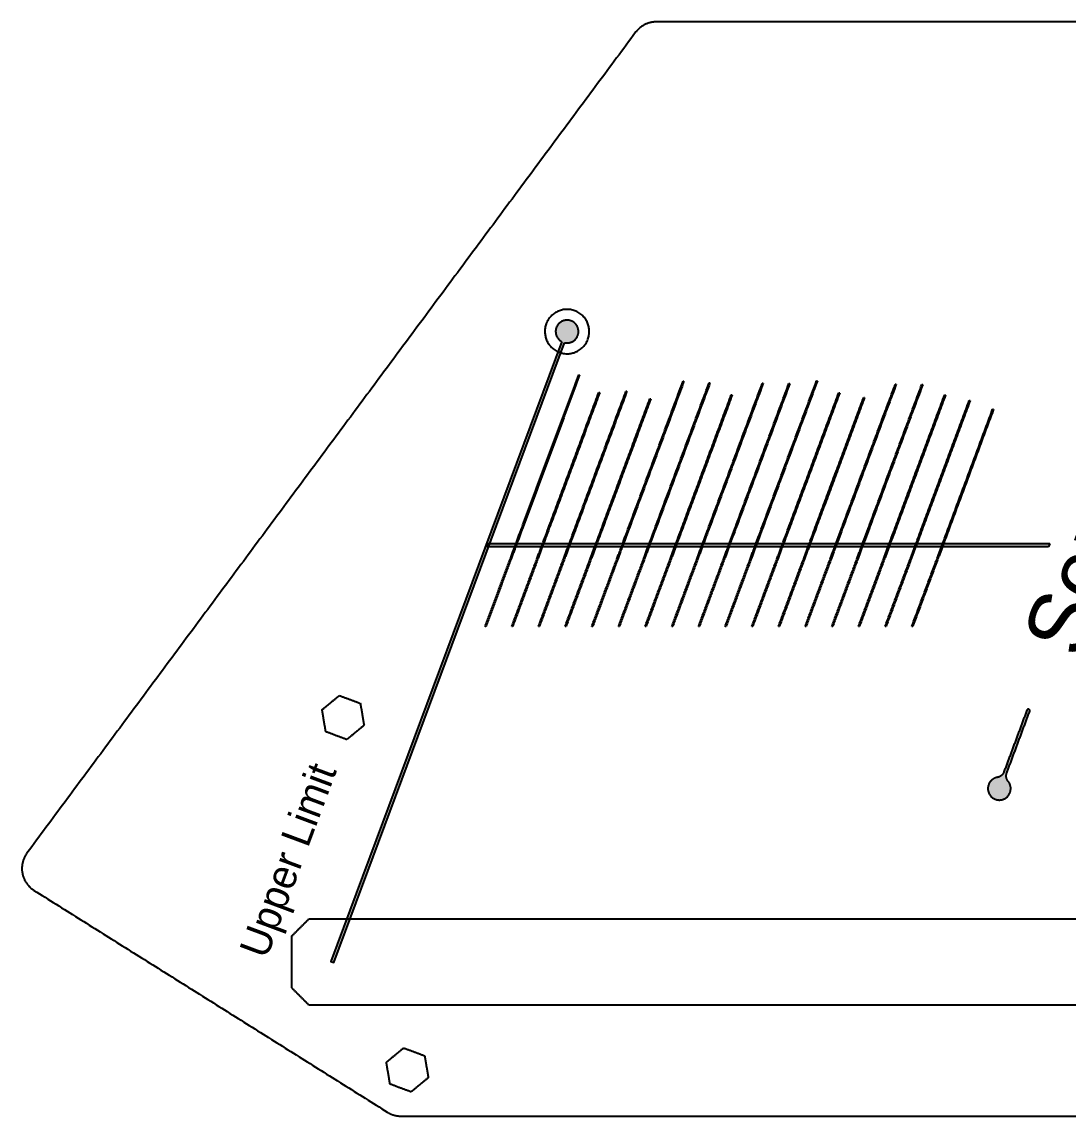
# Model space of a CAD drawing. Header units: inches. Extents: x -37.5 to 58.1, y -26.7 to 54.4.
# Drawn here: x -37.47 to -32.68, y 28.41 to 33.42 of the extents above; entities that cross this region are included whole.
import ezdxf

# ---------------------------------------------------------------- set-up
doc = ezdxf.new("R2010")
doc.units = ezdxf.units.IN
doc.header["$MEASUREMENT"] = 0
for name, color, linetype, true_color in [('cut clear acryl', 1, 'Continuous', 0xfb0007), ('cut white', 1, 'Continuous', 0xfb0007), ('etch clear acryl', 18, 'Continuous', 0x000000)]:
    doc.layers.add(name, color=color, linetype=linetype, true_color=true_color)

msp = doc.modelspace()

# ---------------------------------------------------------------- hatches: boundary and pattern name
at = {"layer": 'etch clear acryl'}
for points in [[(-34.9975, 31.9527), (-36.0531, 29.1159), (-36.0401, 29.1111), (-34.9846, 31.9479), (-34.9835, 31.9477), (-34.9824, 31.9475), (-34.9812, 31.9473), (-34.9801, 31.9471), (-34.979, 31.947), (-34.9778, 31.9469), (-34.9766, 31.9468), (-34.9754, 31.9467), (-34.9743, 31.9466), (-34.9731, 31.9466), (-34.9719, 31.9466), (-34.9706, 31.9467), (-34.9694, 31.9468), (-34.9682, 31.9468), (-34.967, 31.947), (-34.9658, 31.9471), (-34.9645, 31.9473), (-34.9633, 31.9475), (-34.9621, 31.9478), (-34.9608, 31.9481), (-34.9596, 31.9484), (-34.9584, 31.9487), (-34.9572, 31.9491), (-34.956, 31.9495), (-34.9548, 31.9499), (-34.9536, 31.9504), (-34.9524, 31.9509), (-34.9512, 31.9514), (-34.95, 31.9519), (-34.9489, 31.9525), (-34.9478, 31.9531), (-34.9466, 31.9538), (-34.9455, 31.9544), (-34.9444, 31.9551), (-34.9434, 31.9558), (-34.9423, 31.9566), (-34.9413, 31.9573), (-34.9403, 31.9581), (-34.9393, 31.9589), (-34.9383, 31.9598), (-34.9374, 31.9606), (-34.9365, 31.9615), (-34.9356, 31.9624), (-34.9347, 31.9633), (-34.9338, 31.9643), (-34.933, 31.9652), (-34.9322, 31.9662), (-34.9315, 31.9672), (-34.9307, 31.9682), (-34.93, 31.9692), (-34.9293, 31.9702), (-34.9287, 31.9712), (-34.928, 31.9722), (-34.9274, 31.9733), (-34.9269, 31.9743), (-34.9263, 31.9754), (-34.9258, 31.9764), (-34.9253, 31.9775), (-34.9248, 31.9786), (-34.9244, 31.9796), (-34.924, 31.9807), (-34.9236, 31.9818), (-34.9233, 31.9829), (-34.9229, 31.9839), (-34.9226, 31.985), (-34.9223, 31.9861), (-34.9221, 31.9872), (-34.9218, 31.9883), (-34.9216, 31.9895), (-34.9214, 31.9906), (-34.9212, 31.9918), (-34.9211, 31.9929), (-34.921, 31.9941), (-34.9209, 31.9953), (-34.9208, 31.9965), (-34.9208, 31.9977), (-34.9207, 31.999), (-34.9208, 32.0002), (-34.9208, 32.0014), (-34.9209, 32.0026), (-34.921, 32.0039), (-34.9211, 32.0051), (-34.9213, 32.0064), (-34.9215, 32.0076), (-34.9217, 32.0089), (-34.922, 32.0101), (-34.9222, 32.0113), (-34.9226, 32.0126), (-34.9229, 32.0138), (-34.9233, 32.015), (-34.9237, 32.0162), (-34.9242, 32.0174), (-34.9246, 32.0186), (-34.9251, 32.0198), (-34.9257, 32.021), (-34.9262, 32.0222), (-34.9268, 32.0233), (-34.9274, 32.0244), (-34.9281, 32.0256), (-34.9287, 32.0267), (-34.9294, 32.0277), (-34.9302, 32.0288), (-34.9309, 32.0298), (-34.9317, 32.0309), (-34.9325, 32.0319), (-34.9333, 32.0328), (-34.9341, 32.0338), (-34.935, 32.0347), (-34.9359, 32.0356), (-34.9368, 32.0365), (-34.9377, 32.0374), (-34.9386, 32.0382), (-34.9395, 32.039), (-34.9405, 32.0398), (-34.9415, 32.0405), (-34.9424, 32.0412), (-34.9434, 32.0419), (-34.9444, 32.0426), (-34.9454, 32.0433), (-34.9465, 32.0439), (-34.9475, 32.0445), (-34.9485, 32.045), (-34.9495, 32.0456), (-34.9506, 32.0461), (-34.9516, 32.0465), (-34.9527, 32.047), (-34.9537, 32.0474), (-34.9548, 32.0478), (-34.9558, 32.0482), (-34.9569, 32.0486), (-34.958, 32.0489), (-34.9591, 32.0492), (-34.9602, 32.0495), (-34.9613, 32.0498), (-34.9625, 32.05), (-34.9636, 32.0503), (-34.9648, 32.0505), (-34.966, 32.0506), (-34.9672, 32.0508), (-34.9684, 32.0509), (-34.9696, 32.051), (-34.9708, 32.0511), (-34.9721, 32.0511), (-34.9733, 32.0511), (-34.9745, 32.0511), (-34.9758, 32.051), (-34.977, 32.0509), (-34.9783, 32.0508), (-34.9795, 32.0507), (-34.9808, 32.0505), (-34.9821, 32.0503), (-34.9833, 32.0501), (-34.9846, 32.0498), (-34.9858, 32.0495), (-34.987, 32.0492), (-34.9883, 32.0488), (-34.9895, 32.0484), (-34.9907, 32.048), (-34.9919, 32.0475), (-34.9931, 32.0471), (-34.9943, 32.0465), (-34.9955, 32.046), (-34.9966, 32.0454), (-34.9978, 32.0448), (-34.9989, 32.0442), (-35, 32.0436), (-35.0011, 32.0429), (-35.0022, 32.0422), (-35.0032, 32.0415), (-35.0042, 32.0407), (-35.0052, 32.0399), (-35.0062, 32.0391), (-35.0072, 32.0383), (-35.0081, 32.0375), (-35.009, 32.0367), (-35.0099, 32.0358), (-35.0108, 32.0349), (-35.0116, 32.034), (-35.0124, 32.0331), (-35.0132, 32.0321), (-35.014, 32.0312), (-35.0147, 32.0302), (-35.0154, 32.0293), (-35.0161, 32.0283), (-35.0168, 32.0273), (-35.0174, 32.0263), (-35.018, 32.0253), (-35.0186, 32.0243), (-35.0191, 32.0233), (-35.0197, 32.0223), (-35.0201, 32.0213), (-35.0206, 32.0203), (-35.0211, 32.0193), (-35.0215, 32.0182), (-35.0219, 32.0172), (-35.0223, 32.0161), (-35.0227, 32.015), (-35.023, 32.0139), (-35.0233, 32.0127), (-35.0236, 32.0116), (-35.0239, 32.0104), (-35.0242, 32.0093), (-35.0244, 32.0081), (-35.0246, 32.0069), (-35.0248, 32.0057), (-35.0249, 32.0045), (-35.025, 32.0032), (-35.0251, 32.002), (-35.0252, 32.0008), (-35.0252, 31.9995), (-35.0252, 31.9983), (-35.0252, 31.997), (-35.0251, 31.9957), (-35.025, 31.9945), (-35.0249, 31.9932), (-35.0247, 31.9919), (-35.0246, 31.9907), (-35.0243, 31.9894), (-35.0241, 31.9882), (-35.0238, 31.9869), (-35.0235, 31.9857), (-35.0232, 31.9844), (-35.0228, 31.9832), (-35.0224, 31.982), (-35.022, 31.9807), (-35.0215, 31.9795), (-35.021, 31.9783), (-35.0205, 31.9772), (-35.0199, 31.976), (-35.0194, 31.9749), (-35.0188, 31.9737), (-35.0181, 31.9726), (-35.0175, 31.9715), (-35.0168, 31.9704), (-35.0161, 31.9694), (-35.0154, 31.9684), (-35.0146, 31.9673), (-35.0139, 31.9663), (-35.0131, 31.9654), (-35.0123, 31.9644), (-35.0114, 31.9635), (-35.0106, 31.9626), (-35.0097, 31.9617), (-35.0088, 31.9609), (-35.008, 31.9601), (-35.0071, 31.9593), (-35.0061, 31.9585), (-35.0052, 31.9578), (-35.0043, 31.957), (-35.0033, 31.9564), (-35.0024, 31.9557), (-35.0014, 31.955), (-35.0004, 31.9544), (-34.9995, 31.9538), (-34.9985, 31.9533)], [(-35.3438, 30.6492), (-35.3478, 30.6492), (-35.2336, 30.9559), (-34.9195, 31.8001), (-34.9156, 31.8001), (-35.2297, 30.9559)], [(-34.8558, 30.6492), (-34.8598, 30.6492), (-34.7456, 30.9559), (-34.4423, 31.7711), (-34.4383, 31.7711), (-34.7417, 30.9559)], [(-34.7338, 30.6492), (-34.7377, 30.6492), (-34.6236, 30.9559), (-34.3231, 31.7635), (-34.3192, 31.7635), (-34.6197, 30.9559)], [(-34.4898, 30.6492), (-34.4937, 30.6492), (-34.3796, 30.9559), (-34.0797, 31.7619), (-34.0758, 31.7619), (-34.3757, 30.9559)], [(-34.3678, 30.6492), (-34.3717, 30.6492), (-34.2576, 30.9559), (-33.958, 31.7611), (-33.954, 31.7611), (-34.2537, 30.9559)], [(-34.2458, 30.6492), (-34.2497, 30.6492), (-34.1356, 30.9559), (-33.8312, 31.7739), (-33.8273, 31.7739), (-34.1316, 30.9559)], [(-33.8798, 30.6492), (-33.8837, 30.6492), (-33.7696, 30.9559), (-33.4712, 31.7579), (-33.4672, 31.7579), (-33.7656, 30.9559)], [(-33.7578, 30.6492), (-33.7617, 30.6492), (-33.6476, 30.9559), (-33.3495, 31.7571), (-33.3455, 31.7571), (-33.6436, 30.9559)], [(-35.2218, 30.6492), (-35.2258, 30.6492), (-35.1116, 30.9559), (-34.8276, 31.7193), (-34.8237, 31.7193), (-35.1077, 30.9559)], [(-35.0998, 30.6492), (-35.1038, 30.6492), (-34.9896, 30.9559), (-34.7034, 31.7253), (-34.6994, 31.7253), (-34.9857, 30.9559)], [(-34.6118, 30.6492), (-34.6157, 30.6492), (-34.5016, 30.9559), (-34.2216, 31.7085), (-34.2176, 31.7085), (-34.4977, 30.9559)], [(-34.1238, 30.6492), (-34.1277, 30.6492), (-34.0136, 30.9559), (-33.7297, 31.7188), (-33.7258, 31.7188), (-34.0096, 30.9559)], [(-33.6358, 30.6492), (-33.6397, 30.6492), (-33.5256, 30.9559), (-33.2454, 31.7088), (-33.2415, 31.7088), (-33.5216, 30.9559)], [(-34.9778, 30.6492), (-34.9818, 30.6492), (-34.8676, 30.9559), (-34.5943, 31.6906), (-34.5903, 31.6906), (-34.8637, 30.9559)], [(-34.0018, 30.6492), (-34.0057, 30.6492), (-33.8916, 30.9559), (-33.6156, 31.6977), (-33.6116, 31.6977), (-33.8876, 30.9559)], [(-33.5137, 30.6492), (-33.5177, 30.6492), (-33.4035, 30.9559), (-33.1329, 31.6832), (-33.129, 31.6832), (-33.3996, 30.9559)], [(-33.3917, 30.6492), (-33.3957, 30.6492), (-33.2815, 30.9559), (-33.0259, 31.643), (-33.022, 31.643), (-33.2776, 30.9559)], [(-32.7697, 31.0141), (-35.3394, 31.0141), (-35.3337, 31.0295), (-32.7639, 31.0295)], [(-32.8693, 30.2657), (-32.9743, 29.9836), (-32.9748, 29.9824), (-32.9752, 29.9813), (-32.9758, 29.9802), (-32.9763, 29.979), (-32.9769, 29.9779), (-32.9776, 29.9768), (-32.9783, 29.9758), (-32.979, 29.9747), (-32.9797, 29.9736), (-32.9805, 29.9726), (-32.9814, 29.9716), (-32.9822, 29.9706), (-32.9831, 29.9697), (-32.9841, 29.9688), (-32.985, 29.9679), (-32.986, 29.967), (-32.9871, 29.9662), (-32.9881, 29.9654), (-32.9892, 29.9647), (-32.9903, 29.964), (-32.9914, 29.9633), (-32.9925, 29.9627), (-32.9937, 29.9621), (-32.9948, 29.9615), (-32.996, 29.961), (-32.9972, 29.9605), (-32.9984, 29.9601), (-32.9996, 29.9597), (-33.0008, 29.9593), (-33.002, 29.959), (-33.0032, 29.9588), (-33.0044, 29.9585), (-33.0062, 29.9582), (-33.0071, 29.958), (-33.008, 29.9578), (-33.0089, 29.9575), (-33.0098, 29.9573), (-33.0107, 29.957), (-33.0115, 29.9568), (-33.0124, 29.9565), (-33.0133, 29.9562), (-33.0142, 29.9558), (-33.015, 29.9555), (-33.0159, 29.9551), (-33.0168, 29.9547), (-33.0176, 29.9544), (-33.0185, 29.954), (-33.0193, 29.9535), (-33.0201, 29.9531), (-33.0209, 29.9526), (-33.0218, 29.9522), (-33.0226, 29.9517), (-33.0234, 29.9512), (-33.0241, 29.9507), (-33.0249, 29.9502), (-33.0257, 29.9496), (-33.0264, 29.9491), (-33.0272, 29.9485), (-33.0279, 29.948), (-33.0287, 29.9474), (-33.0294, 29.9468), (-33.0301, 29.9462), (-33.0308, 29.9455), (-33.0314, 29.9449), (-33.0321, 29.9443), (-33.0327, 29.9436), (-33.0334, 29.9429), (-33.034, 29.9423), (-33.0346, 29.9416), (-33.0358, 29.9402), (-33.0369, 29.9388), (-33.038, 29.9373), (-33.039, 29.9359), (-33.0399, 29.9344), (-33.0408, 29.9329), (-33.0417, 29.9313), (-33.0425, 29.9298), (-33.0432, 29.9282), (-33.0438, 29.9267), (-33.0444, 29.9251), (-33.045, 29.9236), (-33.0455, 29.922), (-33.0458, 29.9209), (-33.0461, 29.9198), (-33.0463, 29.9187), (-33.0466, 29.9176), (-33.0468, 29.9165), (-33.047, 29.9153), (-33.0472, 29.9142), (-33.0473, 29.913), (-33.0474, 29.9118), (-33.0475, 29.9106), (-33.0476, 29.9094), (-33.0476, 29.9082), (-33.0476, 29.907), (-33.0476, 29.9058), (-33.0476, 29.9045), (-33.0475, 29.9033), (-33.0474, 29.9021), (-33.0473, 29.9008), (-33.0471, 29.8996), (-33.0469, 29.8983), (-33.0467, 29.8971), (-33.0464, 29.8958), (-33.0461, 29.8946), (-33.0458, 29.8934), (-33.0455, 29.8921), (-33.0451, 29.8909), (-33.0447, 29.8897), (-33.0442, 29.8885), (-33.0438, 29.8873), (-33.0433, 29.8861), (-33.0427, 29.8849), (-33.0422, 29.8838), (-33.0416, 29.8826), (-33.041, 29.8815), (-33.0403, 29.8804), (-33.0396, 29.8793), (-33.0389, 29.8782), (-33.0382, 29.8771), (-33.0375, 29.8761), (-33.0367, 29.8751), (-33.0359, 29.8741), (-33.0351, 29.8731), (-33.0343, 29.8722), (-33.0334, 29.8712), (-33.0325, 29.8703), (-33.0316, 29.8694), (-33.0307, 29.8686), (-33.0298, 29.8678), (-33.0289, 29.8669), (-33.0279, 29.8662), (-33.0269, 29.8654), (-33.026, 29.8647), (-33.025, 29.864), (-33.024, 29.8633), (-33.0229, 29.8627), (-33.0219, 29.8621), (-33.0209, 29.8615), (-33.0199, 29.8609), (-33.0188, 29.8604), (-33.0178, 29.8599), (-33.0168, 29.8594), (-33.0157, 29.8589), (-33.0147, 29.8585), (-33.0136, 29.8581), (-33.0126, 29.8577), (-33.0115, 29.8574), (-33.0104, 29.857), (-33.0093, 29.8567), (-33.0082, 29.8564), (-33.0071, 29.8562), (-33.0059, 29.8559), (-33.0048, 29.8557), (-33.0036, 29.8555), (-33.0024, 29.8553), (-33.0012, 29.8552), (-33, 29.855), (-32.9988, 29.8549), (-32.9976, 29.8549), (-32.9963, 29.8548), (-32.9951, 29.8548), (-32.9938, 29.8549), (-32.9926, 29.8549), (-32.9913, 29.855), (-32.9901, 29.8551), (-32.9888, 29.8553), (-32.9876, 29.8554), (-32.9863, 29.8556), (-32.9851, 29.8559), (-32.9838, 29.8561), (-32.9826, 29.8564), (-32.9813, 29.8568), (-32.9801, 29.8571), (-32.9789, 29.8575), (-32.9777, 29.8579), (-32.9765, 29.8584), (-32.9753, 29.8589), (-32.9741, 29.8594), (-32.9729, 29.8599), (-32.9718, 29.8605), (-32.9706, 29.8611), (-32.9695, 29.8617), (-32.9684, 29.8624), (-32.9673, 29.8631), (-32.9662, 29.8638), (-32.9652, 29.8645), (-32.9641, 29.8652), (-32.9631, 29.866), (-32.9622, 29.8668), (-32.9612, 29.8676), (-32.9603, 29.8684), (-32.9593, 29.8693), (-32.9585, 29.8702), (-32.9576, 29.871), (-32.9568, 29.8719), (-32.9559, 29.8729), (-32.9551, 29.8738), (-32.9544, 29.8747), (-32.9537, 29.8757), (-32.9529, 29.8767), (-32.9523, 29.8776), (-32.9516, 29.8786), (-32.951, 29.8796), (-32.9504, 29.8806), (-32.9498, 29.8816), (-32.9493, 29.8826), (-32.9487, 29.8836), (-32.9482, 29.8846), (-32.9478, 29.8857), (-32.9471, 29.8872), (-32.9465, 29.8887), (-32.946, 29.8903), (-32.9454, 29.8919), (-32.945, 29.8935), (-32.9445, 29.8952), (-32.9442, 29.8969), (-32.9439, 29.8986), (-32.9436, 29.9004), (-32.9434, 29.9021), (-32.9433, 29.9039), (-32.9432, 29.9057), (-32.9432, 29.9076), (-32.9432, 29.9085), (-32.9432, 29.9094), (-32.9433, 29.9103), (-32.9433, 29.9112), (-32.9434, 29.9122), (-32.9435, 29.9131), (-32.9436, 29.914), (-32.9438, 29.9149), (-32.9439, 29.9158), (-32.9441, 29.9168), (-32.9443, 29.9177), (-32.9445, 29.9186), (-32.9447, 29.9195), (-32.9449, 29.9204), (-32.9452, 29.9213), (-32.9454, 29.9222), (-32.9457, 29.9231), (-32.946, 29.924), (-32.9463, 29.9249), (-32.9466, 29.9258), (-32.947, 29.9266), (-32.9473, 29.9275), (-32.9477, 29.9283), (-32.9481, 29.9292), (-32.9485, 29.93), (-32.9489, 29.9309), (-32.9493, 29.9317), (-32.9498, 29.9325), (-32.9503, 29.9333), (-32.9507, 29.9341), (-32.9512, 29.9349), (-32.9517, 29.9357), (-32.9522, 29.9365), (-32.9527, 29.9372), (-32.9533, 29.938), (-32.9538, 29.9387), (-32.955, 29.9401), (-32.9557, 29.9411), (-32.9565, 29.9421), (-32.9572, 29.9431), (-32.9579, 29.9442), (-32.9585, 29.9452), (-32.9591, 29.9464), (-32.9597, 29.9475), (-32.9603, 29.9486), (-32.9608, 29.9498), (-32.9613, 29.951), (-32.9617, 29.9523), (-32.9621, 29.9535), (-32.9625, 29.9548), (-32.9628, 29.956), (-32.9631, 29.9573), (-32.9633, 29.9586), (-32.9635, 29.9599), (-32.9637, 29.9612), (-32.9638, 29.9625), (-32.9638, 29.9638), (-32.9638, 29.9651), (-32.9638, 29.9664), (-32.9637, 29.9677), (-32.9636, 29.969), (-32.9635, 29.9703), (-32.9633, 29.9715), (-32.9631, 29.9728), (-32.9628, 29.974), (-32.9625, 29.9752), (-32.9622, 29.9764), (-32.9618, 29.9776), (-32.9614, 29.9788), (-32.8564, 30.2609), (-32.8563, 30.2611), (-32.8563, 30.2612), (-32.8562, 30.2614), (-32.8562, 30.2615), (-32.8562, 30.2617), (-32.8561, 30.2618), (-32.8561, 30.262), (-32.8561, 30.2621), (-32.856, 30.2623), (-32.856, 30.2625), (-32.856, 30.2626), (-32.856, 30.2628), (-32.856, 30.263), (-32.856, 30.2631), (-32.8559, 30.2633), (-32.8559, 30.2635), (-32.856, 30.2636), (-32.856, 30.2638), (-32.856, 30.264), (-32.856, 30.2642), (-32.856, 30.2643), (-32.856, 30.2645), (-32.8561, 30.2647), (-32.8561, 30.2648), (-32.8562, 30.265), (-32.8562, 30.2652), (-32.8563, 30.2654), (-32.8563, 30.2655), (-32.8564, 30.2657), (-32.8564, 30.2659), (-32.8565, 30.266), (-32.8566, 30.2662), (-32.8567, 30.2664), (-32.8567, 30.2665), (-32.8568, 30.2667), (-32.8569, 30.2668), (-32.857, 30.267), (-32.8571, 30.2671), (-32.8572, 30.2673), (-32.8573, 30.2674), (-32.8574, 30.2676), (-32.8575, 30.2677), (-32.8576, 30.2678), (-32.8577, 30.268), (-32.8579, 30.2681), (-32.858, 30.2682), (-32.8581, 30.2683), (-32.8582, 30.2685), (-32.8584, 30.2686), (-32.8585, 30.2687), (-32.8586, 30.2688), (-32.8588, 30.2689), (-32.8589, 30.269), (-32.859, 30.2691), (-32.8592, 30.2692), (-32.8593, 30.2692), (-32.8594, 30.2693), (-32.8596, 30.2694), (-32.8597, 30.2695), (-32.8599, 30.2695), (-32.86, 30.2696), (-32.8602, 30.2697), (-32.8603, 30.2697), (-32.8604, 30.2698), (-32.8606, 30.2698), (-32.8607, 30.2699), (-32.8609, 30.2699), (-32.861, 30.27), (-32.8612, 30.27), (-32.8613, 30.2701), (-32.8615, 30.2701), (-32.8617, 30.2701), (-32.8618, 30.2701), (-32.862, 30.2702), (-32.8622, 30.2702), (-32.8623, 30.2702), (-32.8625, 30.2702), (-32.8627, 30.2702), (-32.8628, 30.2702), (-32.863, 30.2702), (-32.8632, 30.2702), (-32.8633, 30.2702), (-32.8635, 30.2702), (-32.8637, 30.2702), (-32.8639, 30.2702), (-32.864, 30.2701), (-32.8642, 30.2701), (-32.8644, 30.2701), (-32.8646, 30.27), (-32.8647, 30.27), (-32.8649, 30.2699), (-32.8651, 30.2699), (-32.8652, 30.2698), (-32.8654, 30.2697), (-32.8656, 30.2697), (-32.8657, 30.2696), (-32.8659, 30.2695), (-32.866, 30.2694), (-32.8662, 30.2694), (-32.8664, 30.2693), (-32.8665, 30.2692), (-32.8667, 30.2691), (-32.8668, 30.269), (-32.867, 30.2689), (-32.8671, 30.2688), (-32.8672, 30.2687), (-32.8674, 30.2685), (-32.8675, 30.2684), (-32.8676, 30.2683), (-32.8677, 30.2682), (-32.8679, 30.2681), (-32.868, 30.2679), (-32.8681, 30.2678), (-32.8682, 30.2677), (-32.8683, 30.2676), (-32.8684, 30.2674), (-32.8685, 30.2673), (-32.8686, 30.2671), (-32.8687, 30.267), (-32.8688, 30.2669), (-32.8689, 30.2667), (-32.8689, 30.2666), (-32.869, 30.2664), (-32.8691, 30.2663), (-32.8691, 30.2662), (-32.8692, 30.266), (-32.8693, 30.2659)]]:
    msp.add_hatch(color=256, dxfattribs=at).paths.add_polyline_path(points, flags=0)

# ---------------------------------------------------------------- linework, layer by layer
at = {"layer": 'cut clear acryl'}
for points, weights in [([(-34.5642, 33.4161), (-34.6237, 33.4161), (-34.6591, 33.3683)], [1, 0.893172862847, 1]), ([(-35.7952, 28.4262), (-35.7664, 28.4081), (-35.7324, 28.4081)], [1, 0.960949284358, 1])]:
    msp.add_rational_spline(points, weights, degree=2, dxfattribs=at)
for points in [[(-21.0804, 33.4161), (-27.8223, 33.4161), (-34.5642, 33.4161)], [(-34.6591, 33.3683), (-36.0514, 31.49), (-37.4438, 29.6118)], [(-37.4117, 29.4414), (-36.6034, 28.9338), (-35.7952, 28.4262)], [(-35.7324, 28.4081), (-32.8467, 28.4081), (-29.961, 28.4081)]]:
    msp.add_open_spline(points, degree=2, dxfattribs=at)
msp.add_rational_spline([(-37.4438, 29.6118), (-37.4745, 29.5703), (-37.465, 29.5196), (-37.4554, 29.4689), (-37.4117, 29.4414)], [1, 0.916328195552, 1, 0.916328195552, 1], degree=2, knots=[4382.1521, 4382.1521, 4382.1521, 4384.624003, 4384.624003, 4387.095907, 4387.095907, 4387.095907], dxfattribs=at)
at = {"layer": 'cut white'}
for points in [[(-36.0936, 30.2679), (-36.0542, 30.3005), (-36.0148, 30.3331)], [(-36.0148, 30.3331), (-35.9669, 30.3153), (-35.9189, 30.2975)], [(-36.0766, 30.1671), (-36.0851, 30.2175), (-36.0936, 30.2679)], [(-35.9189, 30.2975), (-35.9104, 30.247), (-35.9019, 30.1966)], [(-35.9807, 30.1314), (-36.0287, 30.1492), (-36.0766, 30.1671)], [(-35.9019, 30.1966), (-35.9413, 30.164), (-35.9807, 30.1314)], [(-36.2328, 29.2316), (-36.1935, 29.271), (-36.1541, 29.3103)], [(-36.1541, 29.3103), (-34.1856, 29.3103), (-32.2171, 29.3103)], [(-36.2328, 28.9954), (-36.2328, 29.1135), (-36.2328, 29.2316)], [(-36.1541, 28.9166), (-36.1935, 28.956), (-36.2328, 28.9954)], [(-30.406, 28.9166), (-33.2801, 28.9166), (-36.1541, 28.9166)], [(-35.7995, 28.6551), (-35.7601, 28.6877), (-35.7207, 28.7203)], [(-35.7207, 28.7203), (-35.6728, 28.7025), (-35.6248, 28.6847)], [(-35.7825, 28.5543), (-35.791, 28.6047), (-35.7995, 28.6551)], [(-35.6248, 28.6847), (-35.6163, 28.6342), (-35.6078, 28.5838)], [(-35.6866, 28.5186), (-35.7345, 28.5365), (-35.7825, 28.5543)], [(-35.6078, 28.5838), (-35.6472, 28.5512), (-35.6866, 28.5186)]]:
    msp.add_open_spline(points, degree=2, dxfattribs=at)
at = {"layer": 'etch clear acryl'}
for p, q in [((-35.3394, 31.0141), (-35.3337, 31.0295)), ((-32.7697, 31.0141), (-35.3394, 31.0141)), ((-35.3337, 31.0295), (-32.7639, 31.0295)), ((-32.7639, 31.0295), (-32.7697, 31.0141))]:
    msp.add_line(p, q, dxfattribs=at)
msp.add_lwpolyline([(-34.9975, 31.9527), (-36.0531, 29.1159), (-36.0401, 29.1111), (-34.9846, 31.9479)], dxfattribs=at)
for points, weights, knots in [([(-34.8728, 32.016), (-34.8557, 31.9159), (-34.9558, 31.8987), (-35.056, 31.8816), (-35.0731, 31.9817), (-35.0902, 32.0819), (-34.9901, 32.099), (-34.89, 32.1161), (-34.8728, 32.016)], [1, 0.707106781187, 1, 0.707106781187, 1, 0.707106781187, 1, 0.707106781187, 1], [0, 0, 0, 4.053398, 4.053398, 8.106797, 8.106797, 12.160195, 12.160195, 16.213594, 16.213594, 16.213594]), ([(-34.9846, 31.9479), (-34.9369, 31.9371), (-34.9229, 31.9839), (-34.9089, 32.0308), (-34.9548, 32.0478), (-35.0006, 32.0649), (-35.0206, 32.0203), (-35.0407, 31.9757), (-34.9975, 31.9527)], [1, 0.730151111533, 1, 0.730151111533, 1, 0.730151111533, 1, 0.730151111533, 1], [233.978881, 233.978881, 233.978881, 235.975054, 235.975054, 237.971228, 237.971228, 239.967401, 239.967401, 241.963575, 241.963575, 241.963575]), ([(-32.8564, 30.2609), (-32.854, 30.2674), (-32.8604, 30.2698), (-32.8669, 30.2722), (-32.8693, 30.2657)], [1, 0.707106781187, 1, 0.707106781187, 1], [24.2718384, 24.2718384, 24.2718384, 24.5473424, 24.5473424, 24.8228465, 24.8228465, 24.8228465]), ([(-33.0044, 29.9585), (-33.0362, 29.953), (-33.0455, 29.922), (-33.0594, 29.8752), (-33.0136, 29.8581), (-32.9678, 29.8411), (-32.9478, 29.8857), (-32.9345, 29.9151), (-32.955, 29.9401)], [1, 0.900088931469, 1.11987437138, 0.817677517042, 1.11987437138, 0.817677517042, 1.11987437138, 0.900088931469, 1], [8.687944, 8.687944, 8.687944, 10.139746, 10.139746, 12.135919, 12.135919, 14.132093, 14.132093, 15.583894, 15.583894, 15.583894])]:
    msp.add_rational_spline(points, weights, degree=2, knots=knots, dxfattribs=at)
for points, knots in [([(-35.3478, 30.6492), (-35.2907, 30.8025), (-35.2336, 30.9559), (-35.0766, 31.378), (-34.9195, 31.8001)], [99.832636, 99.832636, 99.832636, 108.146096, 108.146096, 139.468708, 139.468708, 139.468708]), ([(-34.9156, 31.8001), (-35.0726, 31.378), (-35.2297, 30.9559), (-35.2868, 30.8025), (-35.3438, 30.6492)], [139.568708, 139.568708, 139.568708, 170.89132, 170.89132, 179.204781, 179.204781, 179.204781]), ([(-34.8598, 30.6492), (-34.8027, 30.8025), (-34.7456, 30.9559), (-34.594, 31.3635), (-34.4423, 31.7711)], [100.551977, 100.551977, 100.551977, 108.865437, 108.865437, 140.54772, 140.54772, 140.54772]), ([(-34.4383, 31.7711), (-34.59, 31.3635), (-34.7417, 30.9559), (-34.7987, 30.8025), (-34.8558, 30.6492)], [140.64772, 140.64772, 140.64772, 172.330003, 172.330003, 180.643463, 180.643463, 180.643463]), ([(-34.7377, 30.6492), (-34.6807, 30.8025), (-34.6236, 30.9559), (-34.4734, 31.3597), (-34.3231, 31.7635)], [100.751714, 100.751714, 100.751714, 109.065174, 109.065174, 140.847325, 140.847325, 140.847325]), ([(-34.3192, 31.7635), (-34.4694, 31.3597), (-34.6197, 30.9559), (-34.6767, 30.8025), (-34.7338, 30.6492)], [140.947325, 140.947325, 140.947325, 172.729476, 172.729476, 181.042936, 181.042936, 181.042936]), ([(-34.4937, 30.6492), (-34.4367, 30.8025), (-34.3796, 30.9559), (-34.2296, 31.3589), (-34.0797, 31.7619)], [100.794803, 100.794803, 100.794803, 109.108263, 109.108263, 140.911958, 140.911958, 140.911958]), ([(-34.0758, 31.7619), (-34.2257, 31.3589), (-34.3757, 30.9559), (-34.4327, 30.8025), (-34.4898, 30.6492)], [141.011958, 141.011958, 141.011958, 172.815654, 172.815654, 181.129114, 181.129114, 181.129114]), ([(-34.3717, 30.6492), (-34.3147, 30.8025), (-34.2576, 30.9559), (-34.1078, 31.3585), (-33.958, 31.7611)], [100.816434, 100.816434, 100.816434, 109.129894, 109.129894, 140.944405, 140.944405, 140.944405]), ([(-33.954, 31.7611), (-34.1038, 31.3585), (-34.2537, 30.9559), (-34.3107, 30.8025), (-34.3678, 30.6492)], [141.044405, 141.044405, 141.044405, 172.858916, 172.858916, 181.172376, 181.172376, 181.172376]), ([(-34.2497, 30.6492), (-34.1927, 30.8025), (-34.1356, 30.9559), (-33.9834, 31.3649), (-33.8312, 31.7739)], [100.480781, 100.480781, 100.480781, 108.794241, 108.794241, 140.440926, 140.440926, 140.440926]), ([(-33.8273, 31.7739), (-33.9795, 31.3649), (-34.1316, 30.9559), (-34.1887, 30.8025), (-34.2458, 30.6492)], [140.540926, 140.540926, 140.540926, 172.18761, 172.18761, 180.50107, 180.50107, 180.50107]), ([(-33.8837, 30.6492), (-33.8266, 30.8025), (-33.7696, 30.9559), (-33.6204, 31.3569), (-33.4712, 31.7579)], [100.903542, 100.903542, 100.903542, 109.217002, 109.217002, 141.075067, 141.075067, 141.075067]), ([(-33.4672, 31.7579), (-33.6164, 31.3569), (-33.7656, 30.9559), (-33.8227, 30.8025), (-33.8798, 30.6492)], [141.175067, 141.175067, 141.175067, 173.033132, 173.033132, 181.346593, 181.346593, 181.346593]), ([(-33.7617, 30.6492), (-33.7046, 30.8025), (-33.6476, 30.9559), (-33.4985, 31.3565), (-33.3495, 31.7571)], [100.925466, 100.925466, 100.925466, 109.238926, 109.238926, 141.107953, 141.107953, 141.107953]), ([(-33.3455, 31.7571), (-33.4946, 31.3565), (-33.6436, 30.9559), (-33.7007, 30.8025), (-33.7578, 30.6492)], [141.207953, 141.207953, 141.207953, 173.076981, 173.076981, 181.390441, 181.390441, 181.390441]), ([(-35.2258, 30.6492), (-35.1687, 30.8025), (-35.1116, 30.9559), (-34.9696, 31.3376), (-34.8276, 31.7193)], [102.024427, 102.024427, 102.024427, 110.337887, 110.337887, 142.756395, 142.756395, 142.756395]), ([(-34.8237, 31.7193), (-34.9657, 31.3376), (-35.1077, 30.9559), (-35.1648, 30.8025), (-35.2218, 30.6492)], [142.856395, 142.856395, 142.856395, 175.274903, 175.274903, 183.588363, 183.588363, 183.588363]), ([(-35.1038, 30.6492), (-35.0467, 30.8025), (-34.9896, 30.9559), (-34.8465, 31.3406), (-34.7034, 31.7253)], [101.840908, 101.840908, 101.840908, 110.154368, 110.154368, 142.481116, 142.481116, 142.481116]), ([(-34.6994, 31.7253), (-34.8426, 31.3406), (-34.9857, 30.9559), (-35.0428, 30.8025), (-35.0998, 30.6492)], [142.581116, 142.581116, 142.581116, 174.907865, 174.907865, 183.221325, 183.221325, 183.221325]), ([(-34.6157, 30.6492), (-34.5587, 30.8025), (-34.5016, 30.9559), (-34.3616, 31.3322), (-34.2216, 31.7085)], [102.366659, 102.366659, 102.366659, 110.680119, 110.680119, 143.269743, 143.269743, 143.269743]), ([(-34.2176, 31.7085), (-34.3577, 31.3322), (-34.4977, 30.9559), (-34.5547, 30.8025), (-34.6118, 30.6492)], [143.369743, 143.369743, 143.369743, 175.959366, 175.959366, 184.272826, 184.272826, 184.272826]), ([(-34.1277, 30.6492), (-34.0706, 30.8025), (-34.0136, 30.9559), (-33.8716, 31.3374), (-33.7297, 31.7188)], [102.039137, 102.039137, 102.039137, 110.352597, 110.352597, 142.77846, 142.77846, 142.77846]), ([(-33.7258, 31.7188), (-33.8677, 31.3374), (-34.0096, 30.9559), (-34.0667, 30.8025), (-34.1238, 30.6492)], [142.87846, 142.87846, 142.87846, 175.304322, 175.304322, 183.617782, 183.617782, 183.617782]), ([(-33.6397, 30.6492), (-33.5826, 30.8025), (-33.5256, 30.9559), (-33.3855, 31.3324), (-33.2454, 31.7088)], [102.355929, 102.355929, 102.355929, 110.669389, 110.669389, 143.253648, 143.253648, 143.253648]), ([(-33.2415, 31.7088), (-33.3815, 31.3324), (-33.5216, 30.9559), (-33.5787, 30.8025), (-33.6358, 30.6492)], [143.353648, 143.353648, 143.353648, 175.937906, 175.937906, 184.251367, 184.251367, 184.251367]), ([(-34.9818, 30.6492), (-34.9247, 30.8025), (-34.8676, 30.9559), (-34.7309, 31.3232), (-34.5943, 31.6906)], [102.964817, 102.964817, 102.964817, 111.278278, 111.278278, 144.166981, 144.166981, 144.166981]), ([(-34.5903, 31.6906), (-34.727, 31.3232), (-34.8637, 30.9559), (-34.9208, 30.8025), (-34.9778, 30.6492)], [144.266981, 144.266981, 144.266981, 177.155683, 177.155683, 185.469144, 185.469144, 185.469144]), ([(-34.0057, 30.6492), (-33.9486, 30.8025), (-33.8916, 30.9559), (-33.7536, 31.3268), (-33.6156, 31.6977)], [102.722659, 102.722659, 102.722659, 111.036119, 111.036119, 143.803743, 143.803743, 143.803743]), ([(-33.6116, 31.6977), (-33.7496, 31.3268), (-33.8876, 30.9559), (-33.9447, 30.8025), (-34.0018, 30.6492)], [143.903743, 143.903743, 143.903743, 176.671366, 176.671366, 184.984826, 184.984826, 184.984826]), ([(-33.5177, 30.6492), (-33.4606, 30.8025), (-33.4035, 30.9559), (-33.2682, 31.3195), (-33.1329, 31.6832)], [103.224137, 103.224137, 103.224137, 111.537597, 111.537597, 144.555959, 144.555959, 144.555959]), ([(-33.129, 31.6832), (-33.2643, 31.3195), (-33.3996, 30.9559), (-33.4567, 30.8025), (-33.5137, 30.6492)], [144.655959, 144.655959, 144.655959, 177.674322, 177.674322, 185.987782, 185.987782, 185.987782]), ([(-33.3957, 30.6492), (-33.3386, 30.8025), (-33.2815, 30.9559), (-33.1537, 31.2994), (-33.0259, 31.643)], [104.769439, 104.769439, 104.769439, 113.0829, 113.0829, 146.873914, 146.873914, 146.873914]), ([(-33.022, 31.643), (-33.1498, 31.2994), (-33.2776, 30.9559), (-33.3347, 30.8025), (-33.3917, 30.6492)], [146.973914, 146.973914, 146.973914, 180.764927, 180.764927, 189.078388, 189.078388, 189.078388])]:
    msp.add_open_spline(points, degree=2, knots=knots, dxfattribs=at)
for points in [[(-34.9195, 31.8001), (-34.9176, 31.8001), (-34.9156, 31.8001)], [(-34.4423, 31.7711), (-34.4403, 31.7711), (-34.4383, 31.7711)], [(-34.3231, 31.7635), (-34.3211, 31.7635), (-34.3192, 31.7635)], [(-34.0797, 31.7619), (-34.0777, 31.7619), (-34.0758, 31.7619)], [(-33.958, 31.7611), (-33.956, 31.7611), (-33.954, 31.7611)], [(-33.8312, 31.7739), (-33.8293, 31.7739), (-33.8273, 31.7739)], [(-33.4712, 31.7579), (-33.4692, 31.7579), (-33.4672, 31.7579)], [(-33.3495, 31.7571), (-33.3475, 31.7571), (-33.3455, 31.7571)], [(-34.8276, 31.7193), (-34.8256, 31.7193), (-34.8237, 31.7193)], [(-34.7034, 31.7253), (-34.7014, 31.7253), (-34.6994, 31.7253)], [(-34.2216, 31.7085), (-34.2196, 31.7085), (-34.2176, 31.7085)], [(-33.7297, 31.7188), (-33.7277, 31.7188), (-33.7258, 31.7188)], [(-33.2454, 31.7088), (-33.2434, 31.7088), (-33.2415, 31.7088)], [(-34.5943, 31.6906), (-34.5923, 31.6906), (-34.5903, 31.6906)], [(-33.6156, 31.6977), (-33.6136, 31.6977), (-33.6116, 31.6977)], [(-33.1329, 31.6832), (-33.131, 31.6832), (-33.129, 31.6832)], [(-33.0259, 31.643), (-33.0239, 31.643), (-33.022, 31.643)], [(-35.3438, 30.6492), (-35.3458, 30.6492), (-35.3478, 30.6492)], [(-35.2218, 30.6492), (-35.2238, 30.6492), (-35.2258, 30.6492)], [(-35.0998, 30.6492), (-35.1018, 30.6492), (-35.1038, 30.6492)], [(-34.9778, 30.6492), (-34.9798, 30.6492), (-34.9818, 30.6492)], [(-34.8558, 30.6492), (-34.8578, 30.6492), (-34.8598, 30.6492)], [(-34.7338, 30.6492), (-34.7358, 30.6492), (-34.7377, 30.6492)], [(-34.6118, 30.6492), (-34.6138, 30.6492), (-34.6157, 30.6492)], [(-34.4898, 30.6492), (-34.4918, 30.6492), (-34.4937, 30.6492)], [(-34.3678, 30.6492), (-34.3698, 30.6492), (-34.3717, 30.6492)], [(-34.2458, 30.6492), (-34.2478, 30.6492), (-34.2497, 30.6492)], [(-34.1238, 30.6492), (-34.1257, 30.6492), (-34.1277, 30.6492)], [(-34.0018, 30.6492), (-34.0037, 30.6492), (-34.0057, 30.6492)], [(-33.8798, 30.6492), (-33.8817, 30.6492), (-33.8837, 30.6492)], [(-33.7578, 30.6492), (-33.7597, 30.6492), (-33.7617, 30.6492)], [(-33.6358, 30.6492), (-33.6377, 30.6492), (-33.6397, 30.6492)], [(-33.5137, 30.6492), (-33.5157, 30.6492), (-33.5177, 30.6492)], [(-33.3917, 30.6492), (-33.3937, 30.6492), (-33.3957, 30.6492)], [(-32.8693, 30.2657), (-32.9218, 30.1247), (-32.9743, 29.9836)], [(-32.9614, 29.9788), (-32.9089, 30.1198), (-32.8564, 30.2609)]]:
    msp.add_open_spline(points, degree=2, dxfattribs=at)
for points in [[(-32.9743, 29.9836), (-32.9822, 29.9624), (-33.0044, 29.9585)], [(-32.955, 29.9401), (-32.9692, 29.9576), (-32.9614, 29.9788)]]:
    msp.add_rational_spline(points, [1, 0.867512071855, 1], degree=2, dxfattribs=at)

# ---------------------------------------------------------------- texts
at = {"layer": 'etch clear acryl', "attachment_point": 1, "rotation": 69.5901, "line_spacing_factor": 0.963855}
for s, insert, char_height, width in [('\\fFOT-RodinNTLG Pro DB;Sensing Range', (-32.8939, 30.595), 0.292924, 3.052191), ('\\fFOT-Rodin Pro M;Upper Limit', (-36.4749, 29.17), 0.135288, 1.049306)]:
    msp.add_mtext(s, dxfattribs=dict(at, insert=insert, char_height=char_height, width=width))

doc.saveas('drawing.dxf')
